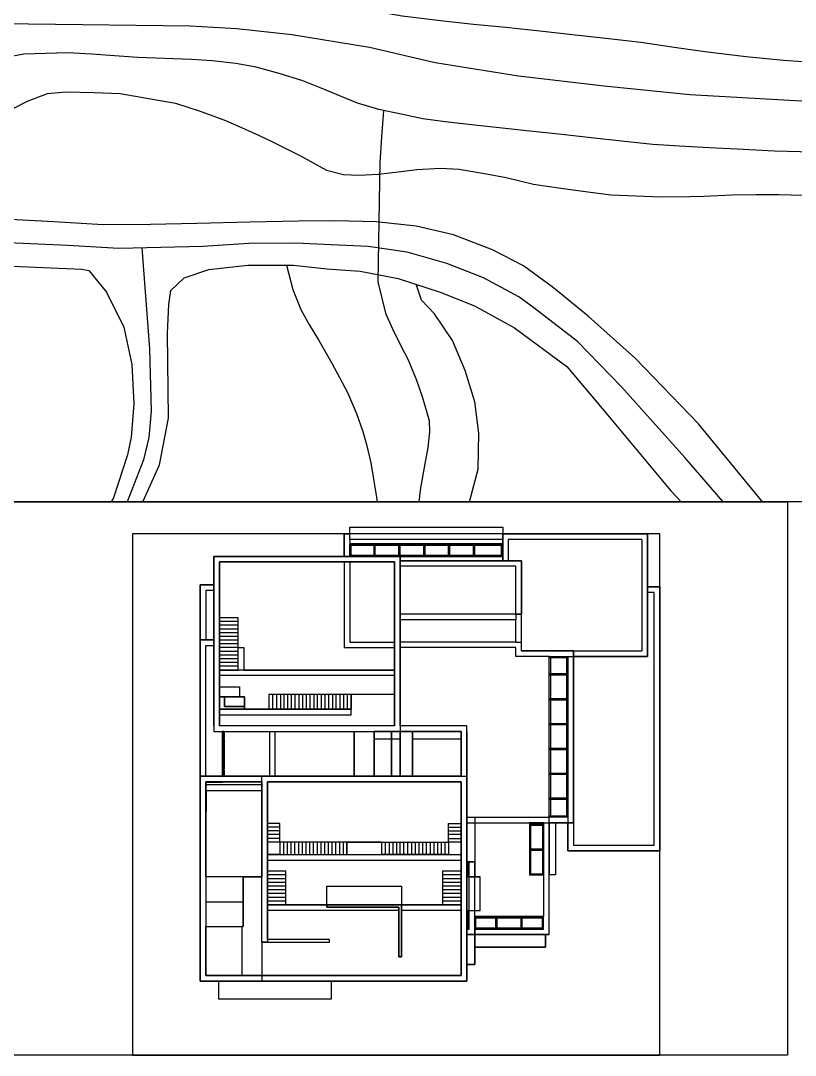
# Model space of a CAD drawing. Header units: millimetres. Extents: x 0 to 336000, y 0 to 193050.
# Drawn here: x 190266 to 252638, y 0 to 83286 of the extents above; entities that cross this region are included whole.
import ezdxf

# ---------------------------------------------------------------- set-up
doc = ezdxf.new("R2010")
doc.units = ezdxf.units.MM
doc.header["$LTSCALE"] = 20
for name, color, linetype in [('단면', 2, 'Continuous'), ('스케치업 베이스', 7, 'Continuous'), ('입면', 7, 'Continuous')]:
    doc.layers.add(name, color=color, linetype=linetype)

msp = doc.modelspace()

# ---------------------------------------------------------------- linework, layer by layer
for points in [[(126000, 44550), (126000, 193050), (336000, 193050), (336000, 44550), (126000, 44550)], [(189000, 0), (189000, 44550), (252000, 44550), (252000, 0), (189000, 0)]]:
    msp.add_lwpolyline(points, close=True)
at = {"extrusion": (0.000761888, -0.001614, 0.999998), "elevation": -144517}
for points in [[(126110, 67802), (130767, 67207), (140390, 66415), (145060, 66115), (148388, 66191), (151063, 66410), (153839, 66647), (157709, 67699), (166010, 73586), (167236, 76247), (167873, 77282), (168361, 78374), (168837, 79613), (169315, 80796), (169690, 81967), (169861, 83245), (169989, 84722), (170026, 86142), (169972, 87653), (169816, 88925), (169533, 89958), (169101, 91115), (168570, 92352), (168051, 93544), (167616, 94827), (167377, 96581), (167217, 98143), (167129, 99500), (167055, 101306), (166955, 102754), (166784, 104781), (166619, 106292), (166409, 107643), (166118, 108858), (165772, 110198), (165375, 111401), (165013, 112769), (164542, 114176), (164035, 115641), (163605, 116900), (163119, 118115), (162580, 119318), (162002, 120475), (161314, 121939), (160721, 122948), (159826, 124344), (159038, 125523), (158120, 126793), (156555, 128755), (155577, 130025), (154515, 131082), (153720, 131966), (153375, 132425), (153317, 132851), (153416, 133110), (153681, 133264), (154516, 133282), (156188, 132408), (157258, 131524), (158477, 130050), (159357, 128928), (160596, 127028), (161660, 125156), (162357, 123607), (163357, 121394), (164297, 119369), (165258, 117224), (166050, 115624), (166791, 113683), (167476, 111572), (168237, 109188), (168657, 107809), (169091, 105890), (169364, 104352), (169583, 103091), (170054, 101031), (170710, 98613), (171212, 96825), (171729, 95253), (172232, 93709), (173044, 91967), (173786, 90799), (174919, 89381), (175955, 88570), (177388, 87921), (180428, 87099), (181860, 86740), (183957, 86250), (185594, 85929), (187248, 85588), (188782, 85250), (190492, 84985), (192333, 84928), (194309, 84999), (196166, 85088), (198092, 85158), (200307, 85142), (202317, 85146), (204839, 85101), (206850, 85035), (209321, 84848), (211435, 84626), (213650, 84430), (215968, 84149), (218951, 83809), (221099, 83440), (224167, 83067), (226826, 82782), (229450, 82519), (232416, 82201), (234785, 81938), (237478, 81651), (240307, 81315), (242984, 80926), (245455, 80585), (248779, 80165), (251790, 79884), (254869, 79672), (255118, 79646)], [(153416, 133110), (155440, 131634), (156320, 130856), (157333, 129712), (158757, 127806), (160475, 125144), (161855, 122709), (163853, 118491), (165015, 115887), (165646, 114024), (166688, 110724), (167434, 108127), (167863, 106196), (168177, 104049), (168856, 98882), (169236, 96504), (169633, 95184), (171285, 91001), (173111, 86943), (173940, 85678), (175040, 84663), (176802, 83606), (178529, 83081), (180624, 82874), (191016, 82789), (204017, 82636), (207789, 82431), (212217, 81939), (218449, 80914), (223738, 79685), (230471, 78619), (237359, 77799), (244247, 77102), (255121, 76487)], [(255125, 72348), (253140, 72493), (251061, 72539), (248062, 72722), (245812, 72812), (243427, 72941), (241279, 73086), (238740, 73346), (236302, 73612), (233950, 73884), (231377, 74166), (226673, 74681), (224542, 74904), (222752, 75164), (221014, 75522), (219223, 75905), (217484, 76426), (214431, 77665), (213101, 78214), (211191, 78797), (209333, 79304), (207696, 79616), (205804, 79818), (204134, 79935), (199806, 80102), (197931, 80229), (196073, 80365), (194182, 80471), (190638, 80365), (188781, 80001), (187300, 79442), (185394, 78602), (183890, 77926), (181932, 77128), (180088, 76299), (178557, 75499), (176770, 74526), (175238, 73778), (173229, 72926), (171447, 72316), (170165, 71931), (169154, 71590), (167463, 70904), (166419, 70450), (159760, 66140), (156797, 65156), (155162, 64833), (152641, 64435), (150370, 64224), (148717, 64154), (147115, 64152), (145241, 64174), (143980, 64224), (141986, 64368), (140128, 64560), (138355, 64775), (136668, 64941), (134793, 65070), (133106, 65200), (131129, 65319), (129340, 65443), (127346, 65595), (126110, 65708)], [(219583, 75828), (219435, 73691), (219288, 71600), (219263, 70146), (219141, 62041), (219762, 59498), (220308, 58249), (220962, 56933), (221563, 55742), (222241, 54119), (222715, 52791), (223256, 50878), (223284, 49947), (223162, 48697), (222855, 47083), (222572, 45458), (222426, 44317)], [(246949, 44317), (243843, 47901), (238753, 53590), (235201, 57240), (231704, 59937), (230492, 60826), (227643, 62356), (224693, 63511), (221499, 64410), (218351, 64877), (215378, 65019), (212532, 65142), (208735, 65104), (205041, 64875), (198266, 64723), (194162, 64947), (188791, 65210), (184011, 65436), (179136, 65864), (174375, 66563), (172329, 66906), (168303, 68049), (165122, 69271), (161089, 70551), (159782, 70872), (156180, 71487), (152121, 71778), (147017, 72010), (144623, 72111), (139069, 72569), (133429, 72754), (126368, 72910), (126110, 72920)], [(200137, 64765), (200758, 56644), (200887, 51626), (200685, 49493), (200260, 47701), (198947, 44317)]]:
    msp.add_lwpolyline(points, dxfattribs=at)
at = {"extrusion": (0.000761888, -0.001614, 0.999998), "elevation": -144517, "flags": 128}
for points in [[(179218, 67850), (181389, 69463), (182456, 70660), (183784, 72208), (184872, 73182), (186165, 74161), (187209, 74803), (188423, 75367), (189705, 75955), (190919, 76570), (192537, 77201), (194036, 77337), (196302, 77285), (198398, 77202), (202830, 76405), (204825, 75768), (206872, 75023), (207912, 74565), (209521, 73841), (210659, 73291), (211876, 72677), (212899, 72162), (215003, 71019), (216367, 70674), (217594, 70611), (219179, 70701), (220763, 70887), (222262, 71086), (224187, 71190), (225687, 71095), (227733, 70765), (229454, 70417), (231671, 69897), (233870, 69576), (236034, 69276), (237909, 69024), (241914, 68883), (244231, 68907), (245373, 68937), (247656, 69046), (249564, 69069), (251422, 69063), (253347, 69012), (254915, 68956), (255128, 68948)], [(250095, 44317), (244950, 50590), (239882, 55865), (236060, 59265), (233272, 61552), (230849, 63329), (228370, 64606), (225238, 65813), (222220, 66521), (219004, 66852), (215733, 66947), (212734, 66920), (208815, 66844), (204550, 66721), (200818, 66644), (197024, 66632), (193036, 66854), (188520, 67103), (184646, 67396), (180612, 67699), (175885, 68213), (171794, 68899), (168100, 69794), (165548, 70797), (162103, 72056), (159489, 72697), (156063, 73132), (152814, 73174), (148519, 73407), (143731, 73609), (138862, 74069), (133466, 74271), (127853, 74485), (126110, 74550)], [(126110, 71322), (133393, 71238), (139277, 71069), (145515, 70613), (151428, 70382), (156297, 69842), (160076, 69046), (164697, 67745), (168506, 66303), (172865, 64912), (177661, 64030), (183376, 63476), (189062, 63317), (195287, 63041), (195861, 62951), (197279, 61210), (198689, 58381), (199316, 55383), (199485, 52209), (199269, 49516), (198978, 48106), (197851, 44634), (197666, 44317)], [(200215, 44317), (201541, 47296), (202289, 51043), (202199, 57905), (202299, 60205), (202467, 61330), (203534, 62362), (205531, 63029), (208655, 63364), (212330, 63363), (215022, 63090), (217698, 62901), (220778, 62298), (224148, 61208), (226917, 60106), (230136, 58323), (234342, 55216), (237623, 51316), (242735, 45212), (243545, 44317)], [(211768, 63363), (212296, 61410), (212942, 59798), (213620, 58551), (214360, 57359), (215434, 55488), (216682, 53111), (217425, 51420), (217938, 49990), (218222, 48945), (218563, 47469), (218796, 46135), (219036, 44693), (219071, 44317)], [(226507, 44317), (227224, 46962), (227265, 49853), (226933, 52374), (226155, 54906), (225150, 57304), (223698, 59459), (222650, 60559), (222211, 61835)]]:
    msp.add_lwpolyline(points, dxfattribs=at)
at = {"layer": '단면'}
for points in [[(205825, 26516), (205825, 40166), (206275, 40166)], [(206275, 40166), (220375, 40166)], [(220375, 40166), (220825, 40166), (220825, 26516)], [(206275, 39716), (206275, 26516)], [(220375, 39716), (206275, 39716)], [(220375, 26516), (220375, 39716)], [(205825, 26516), (205825, 26066), (225726, 26066)], [(220375, 26516), (206275, 26516)], [(226176, 26066), (226176, 26516), (220825, 26516)], [(225726, 22466), (225726, 26066)], [(226176, 26066), (226176, 26066), (226176, 22466)], [(204725, 22016), (204725, 22466), (209676, 22466)], [(204725, 6416), (204725, 22016)], [(209676, 22016), (205175, 22016)], [(205175, 22016), (205175, 6416)], [(209676, 22466), (225726, 22466)], [(210126, 9116), (209676, 9116), (209676, 22016)], [(210126, 22016), (210126, 9316)], [(225726, 22016), (210126, 22016)], [(225726, 6416), (225726, 6416), (225726, 22016)], [(226176, 22466), (226176, 22466), (226176, 6416)], [(220726, 11916), (214926, 11916), (214926, 12116), (220726, 12116)], [(220726, 12116), (220926, 12116), (220926, 7916), (220726, 7916), (220726, 11916)], [(210126, 9116), (215126, 9116), (215126, 9316), (210126, 9316)], [(226176, 6416), (226176, 5966), (204725, 5966), (204725, 6416)], [(205175, 6416), (225726, 6416)]]:
    msp.add_lwpolyline(points, dxfattribs=at)
at = {"layer": '스케치업 베이스'}
for p, q in [((216775, 42516), (229075, 42516)), ((216775, 41966), (216775, 42516)), ((229075, 42516), (229075, 41966)), ((199275, 41966), (199275, 0)), ((216325, 41966), (199275, 41966)), ((216325, 41966), (216325, 40166)), ((216775, 41966), (216325, 41966)), ((229075, 41966), (216775, 41966)), ((216775, 41516), (216775, 41966)), ((229075, 41966), (229075, 41516)), ((240725, 41966), (229075, 41966)), ((240725, 37716), (240725, 41966)), ((241725, 41966), (240725, 41966)), ((241725, 37716), (241725, 41966)), ((229075, 41516), (216775, 41516)), ((216775, 41516), (216775, 41166)), ((216775, 41066), (216775, 41166)), ((216775, 41166), (216875, 41166)), ((216775, 41066), (216875, 41066)), ((216775, 40266), (216775, 41066)), ((216875, 41166), (218721, 41166)), ((216875, 41066), (216875, 41166)), ((216875, 41066), (218721, 41066)), ((216875, 40266), (216875, 41066)), ((218721, 41166), (218821, 41166)), ((218721, 41066), (218721, 41166)), ((218721, 41066), (218821, 41066)), ((218721, 40266), (218721, 41066)), ((218821, 41066), (218821, 41166)), ((218821, 41166), (220721, 41166)), ((218821, 40266), (218821, 41066)), ((218821, 41066), (220721, 41066)), ((220721, 41166), (220821, 41166)), ((220721, 41066), (220721, 41166)), ((220721, 40266), (220721, 41066)), ((220721, 41066), (220821, 41066)), ((220821, 41066), (220821, 41166)), ((220821, 41166), (222721, 41166)), ((220821, 40266), (220821, 41066)), ((220821, 41066), (222721, 41066)), ((222721, 41166), (222821, 41166)), ((222721, 41066), (222721, 41166)), ((222721, 40266), (222721, 41066)), ((222721, 41066), (222821, 41066)), ((222821, 41066), (222821, 41166)), ((222821, 41166), (224721, 41166)), ((222821, 40266), (222821, 41066)), ((222821, 41066), (224721, 41066)), ((224721, 41166), (224821, 41166)), ((224721, 41066), (224721, 41166)), ((224721, 40266), (224721, 41066)), ((224721, 41066), (224821, 41066)), ((224821, 41066), (224821, 41166)), ((224821, 41166), (226721, 41166)), ((224821, 40266), (224821, 41066)), ((224821, 41066), (226721, 41066)), ((226721, 41166), (226821, 41166)), ((226721, 41066), (226721, 41166)), ((226721, 40266), (226721, 41066)), ((226721, 41066), (226821, 41066)), ((226821, 41066), (226821, 41166)), ((226821, 41166), (228975, 41166)), ((226821, 40266), (226821, 41066)), ((226821, 41066), (228975, 41066)), ((228975, 41166), (229075, 41166)), ((228975, 41066), (228975, 41166)), ((228975, 40266), (228975, 41066)), ((228975, 41066), (229075, 41066)), ((229075, 41516), (229075, 41166)), ((229075, 41066), (229075, 41166)), ((229075, 40266), (229075, 41066)), ((229525, 41516), (229525, 39816)), ((240275, 41516), (229525, 41516)), ((240275, 41516), (240275, 32566)), ((216325, 40166), (205825, 40166)), ((205825, 40166), (205825, 37862)), ((216775, 40166), (216325, 40166)), ((216775, 40166), (216775, 40266)), ((216775, 40266), (216875, 40266)), ((216875, 40166), (216775, 40166)), ((216875, 40166), (216875, 40266)), ((216875, 40266), (218721, 40266)), ((218721, 40166), (216875, 40166)), ((218721, 40166), (218721, 40266)), ((218721, 40266), (218821, 40266)), ((218821, 40166), (218721, 40166)), ((218821, 40166), (218821, 40266)), ((218821, 40266), (220721, 40266)), ((220721, 40166), (218821, 40166)), ((220721, 40166), (220721, 40266)), ((220721, 40266), (220821, 40266)), ((220821, 40166), (220721, 40166)), ((220821, 40166), (220821, 40266)), ((220821, 40266), (222721, 40266)), ((220825, 40166), (220821, 40166)), ((220825, 39816), (220825, 40166)), ((220825, 40166), (222721, 40166)), ((222721, 40166), (222721, 40266)), ((222721, 40266), (222821, 40266)), ((222721, 40166), (222821, 40166)), ((222821, 40166), (222821, 40266)), ((222821, 40266), (224721, 40266)), ((222821, 40166), (224721, 40166)), ((224721, 40166), (224721, 40266)), ((224721, 40266), (224821, 40266)), ((224721, 40166), (224821, 40166)), ((224821, 40166), (224821, 40266)), ((224821, 40266), (226721, 40266)), ((224821, 40166), (226721, 40166)), ((226721, 40166), (226721, 40266)), ((226721, 40266), (226821, 40266)), ((226721, 40166), (226821, 40166)), ((226821, 40166), (226821, 40266)), ((226821, 40266), (228975, 40266)), ((226821, 40166), (228975, 40166)), ((228975, 40166), (228975, 40266)), ((228975, 40266), (229075, 40266)), ((228975, 40166), (229075, 40166)), ((229075, 40166), (229075, 40266)), ((229075, 40166), (229075, 39816)), ((206275, 39716), (216325, 39716)), ((206275, 35216), (206275, 39716)), ((216325, 39716), (216325, 32816)), ((216325, 39716), (216775, 39716)), ((216775, 39716), (216775, 33266)), ((216775, 39716), (220375, 39716)), ((220375, 39716), (220375, 38566)), ((220825, 39366), (220825, 39816)), ((229075, 39816), (220825, 39816)), ((230137, 39366), (220825, 39366)), ((220825, 35516), (220825, 39366)), ((229525, 39816), (229075, 39816)), ((230587, 39816), (229525, 39816)), ((230137, 35516), (230137, 39366)), ((230587, 35516), (230587, 39816)), ((220375, 38566), (220375, 36566)), ((204725, 37862), (204725, 33445)), ((205825, 37862), (204725, 37862)), ((205825, 37862), (205825, 37412)), ((240725, 37716), (241725, 37716)), ((240725, 37266), (240725, 37716)), ((241725, 37716), (241725, 16466)), ((205825, 37412), (205175, 37412)), ((205175, 37412), (205175, 33445)), ((205825, 37412), (205825, 33445)), ((241275, 37266), (240725, 37266)), ((240725, 32116), (240725, 37266)), ((241275, 16916), (241275, 37266)), ((220375, 36566), (220375, 33266)), ((207775, 35216), (206275, 35216)), ((206275, 34916), (206275, 35216)), ((207775, 34916), (207775, 35216)), ((230137, 35516), (220825, 35516)), ((220825, 35066), (220825, 35516)), ((230137, 35066), (220825, 35066)), ((220825, 33266), (220825, 35066)), ((230137, 35516), (230587, 35516)), ((230137, 35516), (230137, 35066)), ((230137, 33266), (230137, 35066)), ((230587, 33266), (230587, 35516)), ((207775, 34916), (206275, 34916)), ((206275, 34616), (206275, 34916)), ((207775, 34616), (206275, 34616)), ((206275, 34316), (206275, 34616)), ((207775, 34316), (206275, 34316)), ((206275, 34016), (206275, 34316)), ((207775, 34616), (207775, 34916)), ((207775, 34316), (207775, 34616)), ((207775, 34016), (207775, 34316)), ((205175, 33445), (204725, 33445)), ((204725, 33445), (204725, 22466)), ((205825, 33445), (205175, 33445)), ((205825, 33445), (205825, 32995)), ((207775, 34016), (206275, 34016)), ((206275, 33716), (206275, 34016)), ((207775, 33716), (206275, 33716)), ((206275, 33416), (206275, 33716)), ((207775, 33416), (206275, 33416)), ((206275, 33116), (206275, 33416)), ((207775, 33716), (207775, 34016)), ((207775, 33416), (207775, 33716)), ((207775, 33116), (207775, 33416)), ((205175, 22466), (205175, 32995)), ((205175, 32995), (205825, 32995)), ((205825, 32995), (205825, 26066)), ((207775, 33116), (206275, 33116)), ((206275, 32816), (206275, 33116)), ((207775, 32816), (206275, 32816)), ((206275, 32516), (206275, 32816)), ((207775, 32516), (206275, 32516)), ((206275, 32216), (206275, 32516)), ((207775, 32816), (207775, 33116)), ((207775, 32816), (208225, 32816)), ((207775, 32516), (207775, 32816)), ((207775, 32216), (207775, 32516)), ((208225, 32816), (208225, 31016)), ((216325, 32816), (220375, 32816)), ((216775, 33266), (220375, 33266)), ((220375, 33266), (220375, 32816)), ((220375, 32816), (220375, 31016)), ((220825, 32816), (220825, 33266)), ((230137, 33266), (220825, 33266)), ((230137, 32816), (220825, 32816)), ((220825, 26516), (220825, 32816)), ((230137, 33266), (230587, 33266)), ((230137, 32116), (230137, 32816)), ((230587, 32566), (230587, 33266)), ((230587, 32566), (234775, 32566)), ((234775, 32566), (234775, 32116)), ((234775, 32566), (240275, 32566)), ((207775, 32216), (206275, 32216)), ((206275, 31916), (206275, 32216)), ((207775, 31916), (206275, 31916)), ((206275, 31616), (206275, 31916)), ((207775, 31916), (207775, 32216)), ((207775, 31616), (207775, 31916)), ((232825, 32116), (230137, 32116)), ((232825, 32116), (232925, 32116)), ((232825, 32016), (232825, 32116)), ((232825, 32016), (232925, 32016)), ((232825, 30723), (232825, 32016)), ((232925, 32116), (234225, 32116)), ((232925, 32116), (232925, 32016)), ((232925, 32016), (234225, 32016)), ((232925, 32016), (232925, 30723)), ((234225, 32116), (234325, 32116)), ((234225, 32116), (234225, 32016)), ((234225, 32016), (234325, 32016)), ((234225, 32016), (234225, 30723)), ((234325, 32116), (234325, 32016)), ((234325, 32116), (234775, 32116)), ((234325, 32016), (234325, 30723)), ((234775, 32116), (234775, 18716)), ((234775, 32116), (240725, 32116)), ((207775, 31616), (206275, 31616)), ((206275, 31316), (206275, 31616)), ((207775, 31316), (206275, 31316)), ((206275, 31016), (206275, 31316)), ((207775, 31016), (206275, 31016)), ((206275, 30566), (206275, 31016)), ((207775, 31316), (207775, 31616)), ((207775, 31016), (207775, 31316)), ((208225, 31016), (207775, 31016)), ((220375, 31016), (208225, 31016)), ((220375, 31016), (220375, 30566)), ((220375, 30566), (206275, 30566)), ((206275, 29666), (206275, 30566)), ((220375, 30566), (220375, 29066)), ((232825, 30723), (232925, 30723)), ((232825, 30623), (232825, 30723)), ((232825, 30623), (232925, 30623)), ((232825, 28723), (232825, 30623)), ((232925, 30723), (234225, 30723)), ((232925, 30723), (232925, 30623)), ((232925, 30623), (234225, 30623)), ((232925, 30623), (232925, 28723)), ((234225, 30723), (234325, 30723)), ((234225, 30723), (234225, 30623)), ((234225, 30623), (234325, 30623)), ((234225, 30623), (234225, 28723)), ((234325, 30723), (234325, 30623)), ((234325, 30623), (234325, 28723)), ((206275, 29666), (207875, 29666)), ((206275, 28866), (206275, 29666)), ((207875, 29666), (207875, 28866)), ((206675, 28866), (206275, 28866)), ((206275, 27866), (206275, 28866)), ((206675, 28866), (206675, 28066)), ((207875, 28866), (206675, 28866)), ((208275, 28866), (207875, 28866)), ((208275, 28066), (208275, 28866)), ((210275, 27866), (210275, 29066)), ((210275, 29066), (210575, 29066)), ((210575, 29066), (210875, 29066)), ((210575, 27866), (210575, 29066)), ((210875, 29066), (211175, 29066)), ((210875, 29066), (210875, 27866)), ((211175, 29066), (211475, 29066)), ((211175, 29066), (211175, 27866)), ((211475, 29066), (211775, 29066)), ((211475, 27866), (211475, 29066)), ((211775, 29066), (212075, 29066)), ((211775, 27866), (211775, 29066)), ((212075, 29066), (212375, 29066)), ((212075, 27866), (212075, 29066)), ((212375, 29066), (212675, 29066)), ((212375, 27866), (212375, 29066)), ((212675, 29066), (212975, 29066)), ((212675, 29066), (212675, 27866)), ((212975, 29066), (213275, 29066)), ((212975, 27866), (212975, 29066)), ((213275, 29066), (213575, 29066)), ((213275, 27866), (213275, 29066)), ((213575, 29066), (213875, 29066)), ((213575, 27866), (213575, 29066)), ((213875, 29066), (214175, 29066)), ((213875, 29066), (213875, 27866)), ((214175, 29066), (214475, 29066)), ((214175, 27866), (214175, 29066)), ((214475, 29066), (214775, 29066)), ((214475, 27866), (214475, 29066)), ((214775, 29066), (215075, 29066)), ((214775, 27866), (214775, 29066)), ((215075, 29066), (215375, 29066)), ((215075, 27866), (215075, 29066)), ((215375, 29066), (215675, 29066)), ((215375, 29066), (215375, 27866)), ((215675, 29066), (215975, 29066)), ((215675, 27866), (215675, 29066)), ((215975, 29066), (216275, 29066)), ((215975, 29066), (215975, 27866)), ((216275, 29066), (216575, 29066)), ((216275, 27866), (216275, 29066)), ((216575, 29066), (216875, 29066)), ((216575, 27866), (216575, 29066)), ((216875, 29066), (220375, 29066)), ((216875, 29066), (216875, 27866)), ((220375, 29066), (220375, 26516)), ((232825, 28723), (232925, 28723)), ((232825, 28623), (232825, 28723)), ((232825, 28623), (232925, 28623)), ((232825, 26723), (232825, 28623)), ((232925, 28723), (234225, 28723)), ((232925, 28723), (232925, 28623)), ((232925, 28623), (234225, 28623)), ((232925, 28623), (232925, 26723)), ((234225, 28723), (234325, 28723)), ((234225, 28723), (234225, 28623)), ((234225, 28623), (234325, 28623)), ((234225, 28623), (234225, 26723)), ((234325, 28723), (234325, 28623)), ((234325, 28623), (234325, 26723)), ((208275, 27866), (206275, 27866)), ((206275, 27416), (206275, 27866)), ((206675, 28066), (208275, 28066)), ((208275, 27866), (208275, 28066)), ((210275, 27866), (208275, 27866)), ((210575, 27866), (210275, 27866)), ((210875, 27866), (210575, 27866)), ((211175, 27866), (210875, 27866)), ((211475, 27866), (211175, 27866)), ((211775, 27866), (211475, 27866)), ((212075, 27866), (211775, 27866)), ((212375, 27866), (212075, 27866)), ((212675, 27866), (212375, 27866)), ((212975, 27866), (212675, 27866)), ((213275, 27866), (212975, 27866)), ((213575, 27866), (213275, 27866)), ((213875, 27866), (213575, 27866)), ((214175, 27866), (213875, 27866)), ((214475, 27866), (214175, 27866)), ((214775, 27866), (214475, 27866)), ((215075, 27866), (214775, 27866)), ((215375, 27866), (215075, 27866)), ((215675, 27866), (215375, 27866)), ((215975, 27866), (215675, 27866)), ((216275, 27866), (215975, 27866)), ((216575, 27866), (216275, 27866)), ((216875, 27866), (216575, 27866)), ((216875, 27416), (216875, 27866)), ((206275, 27416), (216875, 27416)), ((206275, 26516), (206275, 27416)), ((232825, 26723), (232925, 26723)), ((232825, 26623), (232825, 26723)), ((232925, 26723), (234225, 26723)), ((232925, 26723), (232925, 26623)), ((234225, 26723), (234325, 26723)), ((234225, 26723), (234225, 26623)), ((234325, 26723), (234325, 26623)), ((205825, 26066), (206500, 26066)), ((217126, 26516), (206275, 26516)), ((206500, 26066), (206500, 25966)), ((206500, 26066), (206525, 26066)), ((206500, 25966), (206525, 25966)), ((206500, 25966), (206500, 25566)), ((206625, 26066), (206525, 26066)), ((206525, 26066), (206525, 25966)), ((206525, 25966), (206525, 25566)), ((206625, 26066), (206650, 26066)), ((206625, 25966), (206625, 26066)), ((206625, 25966), (206650, 25966)), ((206625, 25566), (206625, 25966)), ((206650, 25966), (206650, 26066)), ((206650, 26066), (210308, 26066)), ((206650, 25966), (206650, 25566)), ((210308, 26066), (210308, 22466)), ((210308, 26066), (210758, 26066)), ((210758, 22466), (210758, 26066)), ((210758, 26066), (217126, 26066)), ((218726, 26516), (217126, 26516)), ((217126, 26066), (217126, 22466)), ((217126, 26066), (218726, 26066)), ((220375, 26516), (218726, 26516)), ((218726, 25466), (218726, 26066)), ((218726, 26066), (220125, 26066)), ((220125, 25466), (220125, 26066)), ((220125, 26066), (220825, 26066)), ((226176, 26516), (220825, 26516)), ((220825, 26516), (220825, 26066)), ((220825, 26066), (221825, 26066)), ((220825, 26066), (220825, 25466)), ((221825, 26066), (225726, 26066)), ((221825, 25466), (221825, 26066)), ((225726, 26066), (225726, 25466)), ((226176, 22466), (226176, 26516)), ((232825, 26623), (232925, 26623)), ((232825, 24723), (232825, 26623)), ((232925, 26623), (234225, 26623)), ((232925, 26623), (232925, 24723)), ((234225, 26623), (234325, 26623)), ((234225, 26623), (234225, 24723)), ((234325, 26623), (234325, 24723)), ((206500, 25566), (206500, 25466)), ((206525, 25566), (206500, 25566)), ((206500, 25466), (206525, 25466)), ((206500, 25466), (206500, 23066)), ((206525, 25566), (206525, 25466)), ((206525, 25466), (206525, 23066)), ((206650, 25566), (206625, 25566)), ((206625, 25466), (206625, 25566)), ((206625, 25466), (206650, 25466)), ((206625, 23066), (206625, 25466)), ((206650, 25466), (206650, 25566)), ((206650, 25466), (206650, 23066)), ((218726, 25466), (220125, 25466)), ((218726, 22466), (218726, 25466)), ((220125, 22466), (220125, 25466)), ((220125, 25466), (220825, 25466)), ((220825, 25466), (220825, 22466)), ((221825, 25466), (225726, 25466)), ((221825, 22466), (221825, 25466)), ((225726, 25466), (225726, 22466)), ((232825, 24723), (232925, 24723)), ((232825, 24623), (232825, 24723)), ((232825, 24623), (232925, 24623)), ((232825, 22723), (232825, 24623)), ((232925, 24723), (234225, 24723)), ((232925, 24723), (232925, 24623)), ((232925, 24623), (234225, 24623)), ((232925, 24623), (232925, 22723)), ((234225, 24723), (234325, 24723)), ((234225, 24723), (234225, 24623)), ((234225, 24623), (234325, 24623)), ((234225, 24623), (234225, 22723)), ((234325, 24723), (234325, 24623)), ((234325, 24623), (234325, 22723)), ((206500, 23066), (206500, 22966)), ((206525, 23066), (206500, 23066)), ((206500, 22966), (206525, 22966)), ((206500, 22966), (206500, 22566)), ((206500, 22566), (206500, 22466)), ((206525, 22566), (206500, 22566)), ((206525, 23066), (206525, 22966)), ((206525, 22966), (206525, 22566)), ((206525, 22566), (206525, 22466)), ((206625, 22566), (206525, 22566)), ((206650, 23066), (206625, 23066)), ((206625, 22966), (206625, 23066)), ((206625, 22966), (206650, 22966)), ((206625, 22566), (206625, 22966)), ((206625, 22466), (206625, 22566)), ((206650, 22566), (206625, 22566)), ((206650, 22966), (206650, 23066)), ((206650, 22966), (206650, 22566)), ((206650, 22466), (206650, 22566)), ((232825, 22723), (232925, 22723)), ((232825, 22623), (232825, 22723)), ((232825, 22623), (232925, 22623)), ((232825, 20723), (232825, 22623)), ((232925, 22723), (234225, 22723)), ((232925, 22723), (232925, 22623)), ((232925, 22623), (234225, 22623)), ((232925, 22623), (232925, 20723)), ((234225, 22723), (234325, 22723)), ((234225, 22723), (234225, 22623)), ((234225, 22623), (234325, 22623)), ((234225, 22623), (234225, 20723)), ((234325, 22723), (234325, 22623)), ((234325, 22623), (234325, 20723)), ((205175, 22466), (204725, 22466)), ((204725, 22466), (204725, 5966)), ((206500, 22466), (205175, 22466)), ((205175, 22016), (205200, 22016)), ((205175, 21991), (205175, 22016)), ((205200, 21991), (205175, 21991)), ((205175, 19641), (205175, 21991)), ((205200, 22016), (205200, 21991)), ((205200, 22016), (206500, 22016)), ((205200, 21991), (206500, 21991)), ((205200, 21763), (205200, 21991)), ((209676, 21763), (205200, 21763)), ((205200, 21313), (205200, 21763)), ((206500, 22466), (206525, 22466)), ((206500, 22016), (206500, 21991)), ((206500, 22016), (206650, 22016)), ((206650, 21991), (206500, 21991)), ((206525, 22466), (206625, 22466)), ((206625, 22466), (206650, 22466)), ((209676, 22466), (206650, 22466)), ((206650, 21991), (206650, 22016)), ((206650, 22016), (209676, 22016)), ((209676, 22016), (209676, 22466)), ((210308, 22466), (209676, 22466)), ((209676, 22016), (209676, 21763)), ((209676, 21763), (209676, 21313)), ((210126, 22016), (225726, 22016)), ((210126, 18666), (210126, 22016)), ((210758, 22466), (210308, 22466)), ((217126, 22466), (210758, 22466)), ((218726, 22466), (217126, 22466)), ((220125, 22466), (218726, 22466)), ((220825, 22466), (220125, 22466)), ((221825, 22466), (220825, 22466)), ((225726, 22466), (221825, 22466)), ((225726, 22466), (226176, 22466)), ((225726, 22016), (225726, 18666)), ((226176, 19166), (226176, 22466)), ((205200, 21313), (209676, 21313)), ((205200, 21313), (205200, 19641)), ((209676, 21313), (209676, 15716)), ((232825, 20723), (232925, 20723)), ((232825, 20623), (232825, 20723)), ((232825, 20623), (232925, 20623)), ((232825, 19266), (232825, 20623)), ((232925, 20723), (234225, 20723)), ((232925, 20723), (232925, 20623)), ((232925, 20623), (234225, 20623)), ((232925, 20623), (232925, 19266)), ((234225, 20723), (234325, 20723)), ((234225, 20723), (234225, 20623)), ((234225, 20623), (234325, 20623)), ((234225, 20623), (234225, 19266)), ((234325, 20723), (234325, 20623)), ((234325, 20623), (234325, 19266)), ((205200, 19641), (205175, 19641)), ((205175, 19541), (205175, 19641)), ((205200, 19541), (205175, 19541)), ((205175, 17141), (205175, 19541)), ((205200, 19541), (205200, 19641)), ((205200, 17141), (205200, 19541)), ((226176, 19166), (226825, 19166)), ((226176, 18716), (226176, 19166)), ((226825, 19166), (232825, 19166)), ((226825, 19166), (226825, 18716)), ((232825, 19266), (232925, 19266)), ((232825, 19166), (232825, 19266)), ((232825, 18716), (232825, 19166)), ((232925, 19166), (232825, 19166)), ((232925, 19266), (232925, 19166)), ((232925, 19266), (234225, 19266)), ((234225, 19166), (232925, 19166)), ((234225, 19266), (234225, 19166)), ((234225, 19266), (234325, 19266)), ((234325, 19166), (234225, 19166)), ((234325, 19266), (234325, 19166)), ((234325, 19166), (234325, 18716)), ((211126, 18666), (210126, 18666)), ((210126, 18366), (210126, 18666)), ((211126, 18366), (210126, 18366)), ((210126, 18066), (210126, 18366)), ((211126, 18366), (211126, 18666)), ((211126, 18066), (211126, 18366)), ((224726, 18666), (225726, 18666)), ((224726, 18366), (224726, 18666)), ((224726, 18366), (225726, 18366)), ((224726, 18066), (224726, 18366)), ((225726, 18666), (225726, 18366)), ((225726, 18366), (225726, 18066)), ((226176, 16016), (226176, 18716)), ((226176, 18716), (226825, 18716)), ((226825, 18716), (226825, 15566)), ((226825, 18716), (231225, 18716)), ((231225, 18716), (231325, 18716)), ((231225, 18716), (231225, 18616)), ((231225, 18616), (231325, 18616)), ((231225, 18616), (231225, 18516)), ((231225, 18516), (231325, 18516)), ((231225, 18516), (231225, 16616)), ((231325, 18716), (232275, 18716)), ((231325, 18716), (231325, 18616)), ((231325, 18616), (232275, 18616)), ((231325, 18616), (231325, 18516)), ((231325, 18516), (232275, 18516)), ((231325, 18516), (231325, 16616)), ((232275, 18716), (232375, 18716)), ((232275, 18716), (232275, 18616)), ((232275, 18616), (232375, 18616)), ((232275, 18616), (232275, 18516)), ((232275, 18516), (232375, 18516)), ((232275, 18516), (232275, 16616)), ((232375, 18716), (232825, 18716)), ((232375, 18716), (232375, 18616)), ((232375, 18616), (232375, 18516)), ((232375, 18516), (232375, 16616)), ((233325, 18716), (232825, 18716)), ((232825, 18716), (232825, 14516)), ((233325, 18716), (233325, 14516)), ((234325, 18716), (233325, 18716)), ((234775, 18716), (234325, 18716)), ((234325, 16466), (234325, 18716)), ((234775, 18716), (234775, 16916)), ((211126, 18066), (210126, 18066)), ((210126, 17766), (210126, 18066)), ((211126, 17766), (210126, 17766)), ((210126, 17466), (210126, 17766)), ((211126, 17766), (211126, 18066)), ((211126, 17466), (211126, 17766)), ((224726, 18066), (225726, 18066)), ((224726, 17766), (224726, 18066)), ((225726, 17766), (224726, 17766)), ((224726, 17466), (224726, 17766)), ((225726, 18066), (225726, 17766)), ((225726, 17766), (225726, 17466)), ((205200, 17141), (205175, 17141)), ((205175, 17041), (205175, 17141)), ((205200, 17041), (205175, 17041)), ((205175, 14641), (205175, 17041)), ((205200, 17041), (205200, 17141)), ((205200, 14641), (205200, 17041)), ((211126, 17466), (210126, 17466)), ((210126, 17166), (210126, 17466)), ((211126, 17166), (210126, 17166)), ((210126, 16166), (210126, 17166)), ((211126, 17166), (211126, 17466)), ((211426, 17166), (211126, 17166)), ((211126, 17166), (211126, 16166)), ((211726, 17166), (211426, 17166)), ((211426, 17166), (211426, 16166)), ((212026, 17166), (211726, 17166)), ((211726, 17166), (211726, 16166)), ((212326, 17166), (212026, 17166)), ((212026, 17166), (212026, 16166)), ((212626, 17166), (212326, 17166)), ((212326, 17166), (212326, 16166)), ((212926, 17166), (212626, 17166)), ((212626, 17166), (212626, 16166)), ((213226, 17166), (212926, 17166)), ((212926, 17166), (212926, 16166)), ((213526, 17166), (213226, 17166)), ((213226, 17166), (213226, 16166)), ((213826, 17166), (213526, 17166)), ((213526, 17166), (213526, 16166)), ((214126, 17166), (213826, 17166)), ((213826, 17166), (213826, 16166)), ((214426, 17166), (214126, 17166)), ((214126, 17166), (214126, 16166)), ((214726, 17166), (214426, 17166)), ((214426, 17166), (214426, 16166)), ((215026, 17166), (214726, 17166)), ((214726, 17166), (214726, 16166)), ((215326, 17166), (215026, 17166)), ((215026, 17166), (215026, 16166)), ((215626, 17166), (215326, 17166)), ((215326, 17166), (215326, 16166)), ((215926, 17166), (215626, 17166)), ((215626, 17166), (215626, 16166)), ((216226, 17166), (215926, 17166)), ((215926, 17166), (215926, 16166)), ((216526, 17166), (216226, 17166)), ((216226, 17166), (216226, 16166)), ((219326, 17166), (216526, 17166)), ((216526, 17166), (216526, 16166)), ((219326, 17166), (219326, 16166)), ((219326, 17166), (219626, 17166)), ((219626, 17166), (219626, 16166)), ((219626, 17166), (219926, 17166)), ((219926, 17166), (220226, 17166)), ((219926, 17166), (219926, 16166)), ((220226, 17166), (220526, 17166)), ((220226, 17166), (220226, 16166)), ((220526, 17166), (220826, 17166)), ((220526, 17166), (220526, 16166)), ((220826, 17166), (221126, 17166)), ((220826, 16166), (220826, 17166)), ((221126, 17166), (221426, 17166)), ((221126, 16166), (221126, 17166)), ((221426, 17166), (221726, 17166)), ((221426, 16166), (221426, 17166)), ((221726, 17166), (222026, 17166)), ((221726, 17166), (221726, 16166)), ((222026, 17166), (222326, 17166)), ((222026, 17166), (222026, 16166)), ((222326, 17166), (222626, 17166)), ((222326, 17166), (222326, 16166)), ((222626, 17166), (222626, 16166)), ((222626, 17166), (222926, 17166)), ((222926, 17166), (223226, 17166)), ((222926, 17166), (222926, 16166)), ((223226, 17166), (223526, 17166)), ((223226, 17166), (223226, 16166)), ((223526, 17166), (223826, 17166)), ((223526, 17166), (223526, 16166)), ((223826, 17166), (224126, 17166)), ((223826, 17166), (223826, 16166)), ((224126, 17166), (224426, 17166)), ((224126, 17166), (224126, 16166)), ((224426, 17166), (224726, 17166)), ((224426, 17166), (224426, 16166)), ((224726, 17466), (225726, 17466)), ((224726, 17166), (224726, 17466)), ((225726, 17166), (224726, 17166)), ((224726, 17166), (224726, 16166)), ((225726, 17466), (225726, 17166)), ((225726, 17166), (225726, 16166)), ((234775, 16916), (241275, 16916)), ((211126, 16166), (210126, 16166)), ((210126, 15716), (210126, 16166)), ((211126, 16166), (211426, 16166)), ((211426, 16166), (211726, 16166)), ((211726, 16166), (212026, 16166)), ((212026, 16166), (212326, 16166)), ((212326, 16166), (212626, 16166)), ((212626, 16166), (212926, 16166)), ((212926, 16166), (213226, 16166)), ((213226, 16166), (213526, 16166)), ((213526, 16166), (213826, 16166)), ((213826, 16166), (214126, 16166)), ((214126, 16166), (214426, 16166)), ((214426, 16166), (214726, 16166)), ((214726, 16166), (215026, 16166)), ((215026, 16166), (215326, 16166)), ((215326, 16166), (215626, 16166)), ((215626, 16166), (215926, 16166)), ((215926, 16166), (216226, 16166)), ((216226, 16166), (216526, 16166)), ((216526, 16166), (219326, 16166)), ((219626, 16166), (219326, 16166)), ((219926, 16166), (219626, 16166)), ((220226, 16166), (219926, 16166)), ((220526, 16166), (220226, 16166)), ((220826, 16166), (220526, 16166)), ((221126, 16166), (220826, 16166)), ((221426, 16166), (221126, 16166)), ((221726, 16166), (221426, 16166)), ((222026, 16166), (221726, 16166)), ((222326, 16166), (222026, 16166)), ((222626, 16166), (222326, 16166)), ((222926, 16166), (222626, 16166)), ((223226, 16166), (222926, 16166)), ((223526, 16166), (223226, 16166)), ((223826, 16166), (223526, 16166)), ((224126, 16166), (223826, 16166)), ((224426, 16166), (224126, 16166)), ((224726, 16166), (224426, 16166)), ((224726, 16166), (225726, 16166)), ((225726, 16166), (225726, 15716)), ((226176, 15716), (226176, 16016)), ((231225, 16616), (231325, 16616)), ((231225, 16616), (231225, 16516)), ((231225, 16516), (231325, 16516)), ((231225, 16516), (231225, 14616)), ((231325, 16616), (232275, 16616)), ((231325, 16616), (231325, 16516)), ((231325, 16516), (231325, 14616)), ((231325, 16516), (232275, 16516)), ((232275, 16616), (232375, 16616)), ((232275, 16616), (232275, 16516)), ((232275, 16516), (232375, 16516)), ((232275, 16516), (232275, 14616)), ((232375, 16616), (232375, 16516)), ((232375, 16516), (232375, 14616)), ((241725, 16466), (234325, 16466)), ((241725, 0), (241725, 16466)), ((209676, 15716), (209676, 14366)), ((210126, 15716), (225726, 15716)), ((210126, 14816), (210126, 15716)), ((225726, 15716), (225726, 14816)), ((226176, 15566), (226176, 15716)), ((226176, 15566), (226300, 15566)), ((226176, 15466), (226176, 15566)), ((226176, 15466), (226300, 15466)), ((226176, 15166), (226176, 15466)), ((226300, 15166), (226176, 15166)), ((226176, 15066), (226176, 15166)), ((226176, 15066), (226300, 15066)), ((226176, 14366), (226176, 15066)), ((226300, 15566), (226375, 15566)), ((226300, 15466), (226300, 15566)), ((226300, 15166), (226300, 15466)), ((226300, 15066), (226300, 15166)), ((226300, 14366), (226300, 15066)), ((226375, 14366), (226375, 15566)), ((226375, 15566), (226825, 15566)), ((226825, 15566), (226825, 14366)), ((205200, 14641), (205175, 14641)), ((205175, 14541), (205175, 14641)), ((205200, 14541), (205175, 14541)), ((205175, 14366), (205175, 14541)), ((205175, 14366), (205175, 12366)), ((205200, 14366), (205175, 14366)), ((205200, 14541), (205200, 14641)), ((205200, 14366), (205200, 14541)), ((208176, 14366), (205200, 14366)), ((208176, 14366), (209676, 14366)), ((208176, 12366), (208176, 14366)), ((209676, 9116), (209676, 14366)), ((211626, 14816), (210126, 14816)), ((210126, 14516), (210126, 14816)), ((211626, 14516), (210126, 14516)), ((210126, 14216), (210126, 14516)), ((211626, 14216), (210126, 14216)), ((210126, 13916), (210126, 14216)), ((211626, 14516), (211626, 14816)), ((211626, 14216), (211626, 14516)), ((211626, 13916), (211626, 14216)), ((224226, 14816), (224226, 14516)), ((225726, 14816), (224226, 14816)), ((225726, 14516), (224226, 14516)), ((224226, 14516), (224226, 14216)), ((225726, 14216), (224226, 14216)), ((224226, 14216), (224226, 13916)), ((225726, 14816), (225726, 14516)), ((225726, 14516), (225726, 14216)), ((225726, 14216), (225726, 13916)), ((226176, 14366), (226300, 14366)), ((226176, 11666), (226176, 14366)), ((226300, 14366), (226375, 14366)), ((226375, 14366), (226825, 14366)), ((226825, 14366), (227276, 14366)), ((227276, 11666), (227276, 14366)), ((231225, 14616), (231225, 14516)), ((231225, 14616), (231325, 14616)), ((231225, 14516), (231325, 14516)), ((231325, 14616), (231325, 14516)), ((231325, 14616), (232275, 14616)), ((231325, 14516), (232275, 14516)), ((232275, 14616), (232275, 14516)), ((232275, 14616), (232375, 14616)), ((232275, 14516), (232375, 14516)), ((232375, 14616), (232375, 14516)), ((232375, 14516), (232375, 11166)), ((232825, 9716), (232825, 14516)), ((233325, 14516), (232825, 14516)), ((211626, 13916), (210126, 13916)), ((210126, 13616), (210126, 13916)), ((211626, 13616), (210126, 13616)), ((210126, 13316), (210126, 13616)), ((211626, 13616), (211626, 13916)), ((211626, 13316), (211626, 13616)), ((214926, 13616), (220926, 13616)), ((214926, 12116), (214926, 13616)), ((220926, 13616), (220926, 12116)), ((224226, 13916), (224226, 13616)), ((225726, 13916), (224226, 13916)), ((224226, 13616), (224226, 13316)), ((225726, 13616), (224226, 13616)), ((225726, 13916), (225726, 13616)), ((225726, 13616), (225726, 13316)), ((211626, 13316), (210126, 13316)), ((210126, 13016), (210126, 13316)), ((211626, 13016), (210126, 13016)), ((210126, 12716), (210126, 13016)), ((211626, 12716), (210126, 12716)), ((210126, 12416), (210126, 12716)), ((211626, 13016), (211626, 13316)), ((211626, 12716), (211626, 13016)), ((211626, 12416), (211626, 12716)), ((225726, 13316), (224226, 13316)), ((224226, 13316), (224226, 13016)), ((225726, 13016), (224226, 13016)), ((224226, 13016), (224226, 12716)), ((224226, 12716), (224226, 12416)), ((225726, 12716), (224226, 12716)), ((225726, 13316), (225726, 13016)), ((225726, 13016), (225726, 12716)), ((225726, 12716), (225726, 12416)), ((205175, 12366), (208176, 12366)), ((205175, 12366), (205175, 10366)), ((208176, 10366), (208176, 12366)), ((211626, 12416), (210126, 12416)), ((210126, 12116), (210126, 12416)), ((211626, 12116), (210126, 12116)), ((210126, 11666), (210126, 12116)), ((220726, 11666), (210126, 11666)), ((210126, 9316), (210126, 11666)), ((211626, 12116), (211626, 12416)), ((214926, 12116), (211626, 12116)), ((220926, 12116), (214926, 12116)), ((214926, 12116), (214926, 11916)), ((214926, 11916), (220726, 11916)), ((220726, 11916), (220726, 11666)), ((220726, 11666), (220726, 7916)), ((224226, 12116), (220926, 12116)), ((220926, 11666), (220926, 12116)), ((225726, 11666), (220926, 11666)), ((220926, 7916), (220926, 11666)), ((225726, 12416), (224226, 12416)), ((224226, 12416), (224226, 12116)), ((225726, 12116), (224226, 12116)), ((225726, 12416), (225726, 12116)), ((225726, 12116), (225726, 11666)), ((225726, 11666), (225726, 6416)), ((226176, 10716), (226176, 11666)), ((226176, 11666), (226225, 11666)), ((226225, 11666), (226225, 11166)), ((226225, 11666), (226300, 11666)), ((226300, 11666), (226375, 11666)), ((226300, 11166), (226300, 11666)), ((226375, 11666), (226825, 11666)), ((226375, 11166), (226375, 11666)), ((226825, 11666), (227276, 11666)), ((226825, 11166), (226825, 11666)), ((226225, 11166), (226300, 11166)), ((226225, 11166), (226225, 11066)), ((226225, 11066), (226300, 11066)), ((226225, 11066), (226225, 10716)), ((226300, 11166), (226375, 11166)), ((226300, 11066), (226300, 11166)), ((226300, 11066), (226375, 11066)), ((226300, 10266), (226300, 11066)), ((226375, 11066), (226375, 11166)), ((226375, 10266), (226375, 11066)), ((226825, 11066), (226825, 11166)), ((226825, 11166), (226925, 11166)), ((226825, 10266), (226825, 11066)), ((226825, 11066), (226925, 11066)), ((226925, 11066), (226925, 11166)), ((226925, 11166), (228532, 11166)), ((226925, 10266), (226925, 11066)), ((226925, 11066), (228532, 11066)), ((228532, 11166), (228632, 11166)), ((228532, 11066), (228532, 11166)), ((228532, 10266), (228532, 11066)), ((228532, 11066), (228632, 11066)), ((228632, 11066), (228632, 11166)), ((228632, 11166), (230557, 11166)), ((228632, 10266), (228632, 11066)), ((228632, 11066), (230557, 11066)), ((230557, 11166), (230657, 11166)), ((230557, 11066), (230557, 11166)), ((230557, 10266), (230557, 11066)), ((230557, 11066), (230657, 11066)), ((230657, 11066), (230657, 11166)), ((230657, 11166), (232275, 11166)), ((230657, 10266), (230657, 11066)), ((230657, 11066), (232275, 11066)), ((232275, 11166), (232375, 11166)), ((232275, 11066), (232275, 11166)), ((232275, 11066), (232375, 11066)), ((232275, 10266), (232275, 11066)), ((232375, 11066), (232375, 11166)), ((232375, 10266), (232375, 11066)), ((205175, 10366), (208076, 10366)), ((205175, 6416), (205175, 10366)), ((208076, 10366), (208076, 6416)), ((208076, 10366), (208176, 10366)), ((226225, 10716), (226176, 10716)), ((226176, 10266), (226176, 10716)), ((226176, 10266), (226300, 10266)), ((226176, 10166), (226176, 10266)), ((226300, 10166), (226176, 10166)), ((226176, 9716), (226176, 10166)), ((226300, 10266), (226375, 10266)), ((226300, 10166), (226300, 10266)), ((226375, 10166), (226300, 10166)), ((226375, 10166), (226375, 10266)), ((226825, 10166), (226825, 10266)), ((226825, 10266), (226925, 10266)), ((226825, 10166), (226925, 10166)), ((226825, 10166), (226825, 9716)), ((226925, 10166), (226925, 10266)), ((226925, 10266), (228532, 10266)), ((226925, 10166), (228532, 10166)), ((228532, 10166), (228532, 10266)), ((228532, 10266), (228632, 10266)), ((228532, 10166), (228632, 10166)), ((228632, 10166), (228632, 10266)), ((228632, 10266), (230557, 10266)), ((228632, 10166), (230557, 10166)), ((230557, 10166), (230557, 10266)), ((230557, 10266), (230657, 10266)), ((230557, 10166), (230657, 10166)), ((230657, 10166), (230657, 10266)), ((230657, 10266), (232275, 10266)), ((230657, 10166), (232275, 10166)), ((232275, 10266), (232375, 10266)), ((232275, 10166), (232275, 10266)), ((232275, 10166), (232375, 10166)), ((232375, 10166), (232375, 10266)), ((215126, 9316), (210126, 9316)), ((210126, 9316), (210126, 9116)), ((215126, 9116), (215126, 9316)), ((226825, 9716), (226176, 9716)), ((226176, 7316), (226176, 9716)), ((226825, 8716), (226825, 9716)), ((226825, 9716), (232525, 9716)), ((232525, 9716), (232525, 8716)), ((232825, 9716), (232525, 9716)), ((209676, 9116), (210126, 9116)), ((209676, 9116), (209676, 6416)), ((210126, 9116), (215126, 9116)), ((232525, 8716), (226825, 8716)), ((226825, 8716), (226825, 7316)), ((220726, 7916), (220926, 7916)), ((226825, 7316), (226176, 7316)), ((226176, 5966), (226176, 7316)), ((204725, 5966), (206225, 5966)), ((208076, 6416), (205175, 6416)), ((206225, 4516), (206225, 5966)), ((206225, 5966), (209676, 5966)), ((209676, 6416), (208076, 6416)), ((225726, 6416), (209676, 6416)), ((209676, 6416), (209676, 5966)), ((209676, 5966), (215275, 5966)), ((215275, 5966), (226176, 5966)), ((215275, 5966), (215275, 4516)), ((215275, 4516), (206225, 4516)), ((199275, 0), (241725, 0))]:
    msp.add_line(p, q, dxfattribs=at)
at = {"layer": '입면'}
for p, q in [((229075, 39816), (229075, 41966)), ((229075, 41966), (240725, 41966)), ((240725, 41966), (240725, 32116)), ((220825, 39816), (230587, 39816)), ((230587, 39816), (230587, 35516)), ((204725, 33445), (204725, 37862)), ((204725, 37862), (205825, 37862)), ((241725, 37716), (240725, 37716)), ((241725, 16466), (241725, 37716)), ((230587, 35516), (220825, 35516)), ((230587, 32566), (230587, 35516)), ((204725, 22466), (204725, 33445)), ((204725, 33445), (205825, 33445)), ((207775, 31016), (207775, 32816)), ((207775, 32816), (208225, 32816)), ((208225, 32816), (208225, 31016)), ((234775, 32566), (230587, 32566)), ((234775, 18716), (234775, 32566)), ((240725, 32116), (234775, 32116)), ((206275, 31016), (207775, 31016)), ((208225, 31016), (220375, 31016)), ((216875, 27866), (216875, 29066)), ((216875, 29066), (220375, 29066)), ((206275, 27866), (216875, 27866)), ((210758, 22466), (210758, 26066)), ((205175, 21313), (209676, 21313)), ((226176, 18716), (234775, 18716)), ((232825, 9716), (232825, 18716)), ((234325, 18716), (234325, 16466)), ((210126, 16166), (216526, 16166)), ((219326, 16166), (225726, 16166)), ((234325, 16466), (241725, 16466)), ((226375, 10166), (226375, 15566)), ((226825, 9716), (226825, 15566)), ((209676, 14366), (208176, 14366)), ((208176, 14366), (208176, 10366)), ((210126, 12116), (225726, 12116)), ((208176, 10366), (208076, 10366)), ((208076, 10366), (208076, 6416)), ((226176, 10166), (226375, 10166)), ((226176, 9716), (226825, 9716)), ((226825, 9716), (232825, 9716))]:
    msp.add_line(p, q, dxfattribs=at)
for points in [[(216775, 41966), (216775, 42516), (229075, 42516), (229075, 41166), (216775, 41166)], [(216775, 41166), (216775, 40166), (216325, 40166), (216325, 41966), (216775, 41966)], [(221825, 25466), (225726, 25466), (225726, 26066), (220125, 26066), (220125, 25466), (220825, 25466)], [(216526, 16166), (216526, 17166), (219326, 17166), (219326, 16166)], [(226225, 11666), (226225, 10716), (226176, 10716)], [(226176, 7316), (226825, 7316), (226825, 9716), (226176, 9716)]]:
    msp.add_lwpolyline(points, dxfattribs=at)
for points in [[(216775, 41166), (229075, 41166), (229075, 40166), (216775, 40166)], [(232825, 32116), (234325, 32116), (234325, 19166), (232825, 19166)], [(206275, 29666), (207875, 29666), (207875, 28866), (206275, 28866)], [(206275, 28866), (208275, 28866), (208275, 27866), (206275, 27866)], [(206675, 28866), (208275, 28866), (208275, 28066), (206675, 28066)], [(217126, 26066), (218726, 26066), (218726, 22466), (217126, 22466)], [(218726, 25466), (220125, 25466), (220125, 26066), (218726, 26066)], [(220825, 26066), (221825, 26066), (221825, 22466), (220825, 22466)], [(218726, 25466), (220125, 25466), (220125, 22466), (218726, 22466)], [(226176, 18716), (226825, 18716), (226825, 15566), (226176, 15566)], [(231225, 14516), (232375, 14516), (232375, 18716), (231225, 18716)], [(226176, 11666), (227276, 11666), (227276, 14366), (226176, 14366)], [(214926, 13616), (220926, 13616), (220926, 12116), (214926, 12116)], [(232375, 11166), (226825, 11166), (226825, 10166), (232375, 10166)], [(226825, 8716), (232525, 8716), (232525, 9716), (226825, 9716)], [(206225, 5966), (215275, 5966), (215275, 4516), (206225, 4516)]]:
    msp.add_lwpolyline(points, close=True, dxfattribs=at)

doc.saveas('drawing.dxf')
